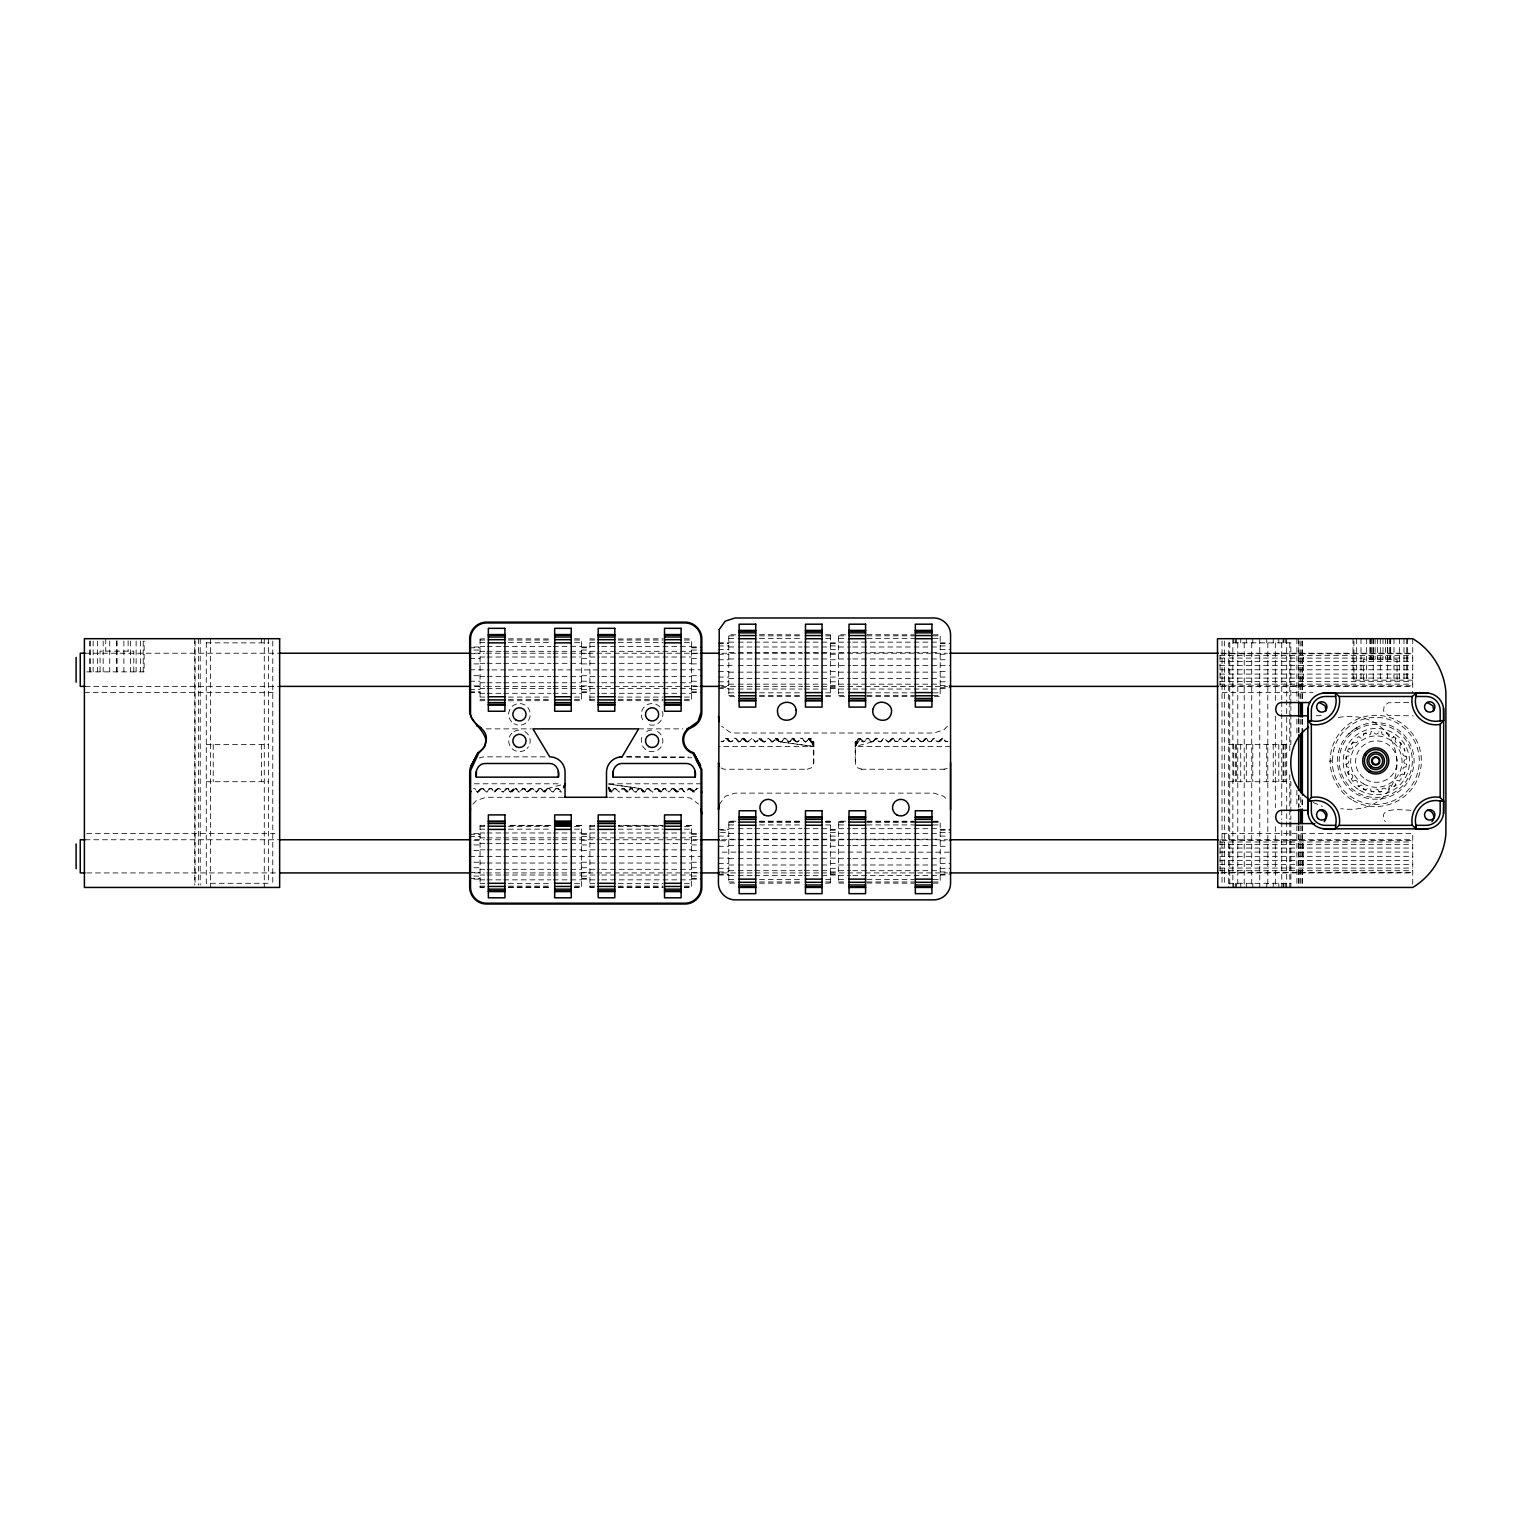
<?xml version="1.0" encoding="UTF-8"?>
<svg xmlns="http://www.w3.org/2000/svg" width="1522" height="1522" viewBox="0 0 1522 1522"><rect width="100%" height="100%" fill="white"/><g stroke="black" fill="none" stroke-linecap="round" stroke-linejoin="round"><path stroke-width="0.75" stroke-dasharray="5 3.75" d="M807.136 769.295L811.169 767.925L813.718 763.53L813.775 741.937L810.807 738.531L808.734 738.322L807.079 741.271L805.062 741.899L802.284 738.379L800.477 738.322L797.167 741.937L791.859 738.531L790.489 741.271L788.491 741.899L784.363 738.208L782.042 741.423C776.601 742.26 776.601 737.048 771.901 741.899L768.553 738.208L764.444 741.899L758.698 738.531L757.328 741.271L755.331 741.899L751.982 738.208L747.854 741.899L742.108 738.531L740.757 741.271L738.741 741.899L735.392 738.208L732.291 741.423C726.85 742.26 726.869 737.048 722.151 741.899L721.124 741.423L724.681 740.491M1393.752 786.608L1393.943 786.665A30.611 30.611 0 0 0 1395.997 785.067L1393.6 786.513A4.147 4.147 0 0 0 1392.535 785.504A2.302 2.302 0 0 0 1388.958 787.578A4.147 4.147 0 0 0 1389.263 788.872L1386.504 790.013A4.147 4.147 0 0 0 1385.8 788.891A2.302 2.302 0 0 0 1381.805 789.956A4.147 4.147 0 0 0 1381.729 790.945L1378.799 791.668A4.147 4.147 0 0 0 1378.418 790.394A2.302 2.302 0 0 0 1374.29 790.394A4.147 4.147 0 0 0 1373.89 791.668L1370.942 791.288A4.147 4.147 0 0 0 1370.884 789.956A2.302 2.302 0 0 0 1366.889 788.891A4.147 4.147 0 0 0 1366.337 789.709L1363.427 788.872A4.147 4.147 0 0 0 1363.731 787.578A2.302 2.302 0 0 0 1360.154 785.504A4.147 4.147 0 0 0 1359.184 786.417L1356.806 784.629A4.147 4.147 0 0 0 1357.453 783.43A2.302 2.302 0 0 0 1354.523 780.501A4.147 4.147 0 0 0 1353.629 780.938L1351.422 778.845A4.147 4.147 0 0 0 1352.449 777.799A2.302 2.302 0 0 0 1350.375 774.203A4.147 4.147 0 0 0 1349.082 774.508L1349.082 774.508M1395.997 738.113L1393.581 736.705A4.147 4.147 0 0 1 1392.535 737.694A2.302 2.302 0 0 1 1388.958 735.621A4.147 4.147 0 0 1 1389.263 734.327L1386.675 732.938L1388.521 733.509M1353.343 742.07L1353.343 742.07A4.147 4.147 0 0 0 1354.523 742.698A2.302 2.302 0 0 0 1357.453 739.768A4.147 4.147 0 0 0 1357.015 738.874L1356.692 738.113A30.611 30.611 0 0 1 1358.766 736.534L1359.089 736.686A4.147 4.147 0 0 0 1360.154 737.694A2.302 2.302 0 0 0 1363.731 735.621A4.147 4.147 0 0 0 1363.427 734.327L1366.128 733.071A4.147 4.147 0 0 0 1366.889 734.308A2.302 2.302 0 0 0 1370.884 733.243A4.147 4.147 0 0 0 1370.961 732.253L1371.094 731.435A30.611 30.611 0 0 1 1373.643 731.093L1373.871 731.416A4.147 4.147 0 0 0 1374.29 732.805A2.302 2.302 0 0 0 1378.418 732.805A4.147 4.147 0 0 0 1378.799 731.53L1381.767 731.892A4.147 4.147 0 0 0 1381.805 733.243A2.302 2.302 0 0 0 1385.8 734.308A4.147 4.147 0 0 0 1386.371 733.49L1387.664 733.147M1346.609 763.987L1346.133 764.082A4.147 4.147 0 0 0 1347.541 763.663A2.302 2.302 0 0 0 1347.541 759.535A4.147 4.147 0 0 0 1346.266 759.155L1346.628 756.187A4.147 4.147 0 0 0 1347.997 756.149A2.302 2.302 0 0 0 1349.063 752.153A4.147 4.147 0 0 0 1348.245 751.583L1347.845 751.392M1365.843 790.356L1365.843 790.356A30.611 30.611 0 0 1 1363.446 789.366L1363.427 788.872M813.718 763.53L813.775 741.937L812.158 741.271L813.775 746.503L718.422 746.503M1370.961 790.945L1371.931 791.897M1346.609 759.212L1345.943 758.032M1332.207 760.639L1333.71 749.642A43.529 43.529 0 0 1 1403.741 727.573A43.529 43.529 0 0 1 1394.152 800.363A43.529 43.529 0 0 1 1332.226 760.905L1328.078 761.19M1405.11 772.111L1405.11 772.111A30.611 30.611 0 0 1 1404.121 774.508L1404.464 771.616A4.147 4.147 0 0 1 1403.626 771.045A2.302 2.302 0 0 1 1404.711 767.05A4.147 4.147 0 0 1 1406.043 767.012L1406.518 764.063A4.147 4.147 0 0 1 1405.148 763.663A2.302 2.302 0 0 1 1405.148 759.535A4.147 4.147 0 0 1 1406.423 759.155L1405.7 756.206A4.147 4.147 0 0 1 1404.711 756.149A2.302 2.302 0 0 1 1403.626 752.153A4.147 4.147 0 0 1 1404.768 751.449L1404.121 748.691A30.611 30.611 0 0 1 1405.11 751.088L1404.464 751.583M1373.947 791.345L1373.719 792.03M1381.767 791.383L1380.777 791.897L1381.729 791.592A30.611 30.611 0 0 1 1379.046 792.106L1378.742 791.345M950.565 746.503L855.212 746.503C855.745 738.189 859.968 736.42 863.925 741.899C866.703 736.838 868.872 738.208 871.821 741.937L876.843 738.322L878.498 741.271L880.496 741.899L883.863 738.208L888.41 741.937L893.433 738.322L895.069 741.271L897.086 741.899L900.434 738.208L904.981 741.937L910.004 738.322L911.659 741.271L913.657 741.899L917.024 738.208L921.571 741.937L926.575 738.322L928.23 741.271L930.246 741.899L934.375 738.208L938.142 741.937C943.26 735.564 943.088 741.214 947.673 741.556L944.82 741.271L946.399 741.937M873.095 741.537L870.356 741.423L872.506 741.823L877.129 738.531L875.53 738.208L872.506 741.823L855.212 746.503L857.343 740.491L855.212 741.937L855.44 764.367L857.818 767.925L861.852 769.295M695.573 789.804L696.391 788.757C698.902 788.225 691.996 793.628 688.99 788.396C686.745 790.774 684.577 794.922 682.56 788.872L679.82 788.757L678.146 791.744L672.42 788.396L669.052 792.087L664.943 788.396L662.926 789.024L661.556 791.744L655.83 788.396L652.481 792.087L648.353 788.396L646.355 789.024L644.986 791.744L639.259 788.396L635.892 792.087L631.763 788.396L629.766 789.024L628.396 791.744L623.088 788.358L619.302 792.087L615.192 788.396L611.045 792.087L608.61 789.804M858.37 738.379L855.212 746.503L860.539 738.531L855.212 746.503L858.484 738.322M560.724 784.952L547.768 788.472L544.724 792.087L540.177 788.358L536.41 792.087L532.281 788.396L530.284 789.024L528.61 791.973L526.84 791.973L523.606 788.358L519.059 792.087L515.692 788.396C512.039 791.345 510.308 793.856 507.016 788.358C503.744 792.505 501.88 792.886 498.702 788.358L493.68 791.973L492.025 789.024L490.008 788.396L486.66 792.087L482.113 788.358L477.09 791.973L473.856 788.358M1378.875 731.321L1379.046 731.093M1373.833 791.878L1373.7 792.049M1403.626 774.508L1403.626 774.508A4.147 4.147 0 0 0 1402.333 774.203A2.302 2.302 0 0 0 1400.259 777.799A4.147 4.147 0 0 0 1401.172 778.769L1399.365 781.147A4.147 4.147 0 0 0 1398.185 780.501A2.302 2.302 0 0 0 1395.255 783.43A4.147 4.147 0 0 0 1395.693 784.325L1395.332 785.618L1395.997 784.876M561.314 792.087C555.815 782.137 553.685 797.851 549.899 788.872L547.159 788.757L545.314 791.916L546.341 789.804L543.126 791.744L548.871 788.396L547.159 788.757M1349.386 774.394L1347.807 771.825A4.147 4.147 0 0 0 1349.063 771.045A2.302 2.302 0 0 0 1347.997 767.05A4.147 4.147 0 0 0 1346.989 766.993L1345.886 764.272A30.611 30.611 0 0 0 1346.19 766.879L1346.551 767.012M1401.401 779.093L1400.906 778.541M719.24 804.586L725.252 796.291L735.012 793.133L933.975 793.133L943.735 796.291L947.407 799.963M494.155 792.087L498.017 788.472L500.148 788.872L497.409 788.757L494.973 792.087L493.394 791.744L497.104 789.024L494.155 792.087L493.185 791.421M512.039 791.973L515.692 788.396L513.998 788.757M876.368 738.208L873.4 741.271L876.368 738.208L877.319 738.855M926.099 738.208L922.237 741.823L920.106 741.423L922.846 741.537L925.281 738.208L926.879 738.531L923.15 741.271L926.099 738.208L927.069 738.855M942.689 738.208L938.827 741.823L936.696 741.423L939.416 741.537L941.852 738.208L943.45 738.531L939.74 741.271L942.689 738.208L943.659 738.855M1399.631 741.937L1399.764 741.937A30.611 30.611 0 0 1 1401.42 744.011L1399.079 742.26A4.147 4.147 0 0 1 1398.185 742.698A2.302 2.302 0 0 1 1395.255 739.768A4.147 4.147 0 0 1 1395.883 738.589L1395.693 738.874M855.212 746.503L859.778 738.208L860.748 738.855M1348.226 773.709L1348.587 774.508A30.611 30.611 0 0 1 1347.598 772.111L1348.245 771.616M1349.082 748.691L1349.082 748.691A4.147 4.147 0 0 0 1350.375 748.995A2.302 2.302 0 0 0 1352.449 745.4A4.147 4.147 0 0 0 1351.536 744.429L1353.629 742.26M1353.134 741.956L1353.02 741.937A30.611 30.611 0 0 0 1351.289 744.011L1351.783 744.658M808.734 738.322L813.775 746.503L779.911 741.823L813.775 746.503L811.645 740.491L812.482 741.537M611.521 791.973L608.515 787.064M623.088 788.358C631.896 793.038 626.512 793.076 623.088 788.358L620.976 789.766M672.838 788.358C681.647 793.038 676.263 793.076 672.838 788.358L670.707 789.766M689.428 788.358C698.237 793.038 692.852 793.076 689.428 788.358L687.297 789.766M747.416 741.937C738.608 737.257 743.992 737.219 747.416 741.937L749.547 740.529M764.006 741.937C755.197 737.257 760.581 737.219 764.006 741.937L766.118 740.529M629.252 789.804L631.763 788.396L630.07 788.757M645.823 789.804L648.353 788.396L646.66 788.757M662.412 789.804L664.943 788.396L663.231 788.757M757.024 741.537L755.331 741.899L757.861 740.491M773.614 741.537L771.901 741.899L774.432 740.491M790.184 741.537L788.491 741.899L791.021 740.491M480.838 788.757L478.403 792.087L476.805 791.744L482.531 788.396L481.428 788.472M530.588 788.757L532.281 788.396L528.61 791.973L529.751 789.804L526.555 791.744L531.178 788.472M612.662 789.804L615.192 788.396L613.499 788.757M678.983 789.804L681.514 788.396L679.82 788.757M740.434 741.537L738.741 741.899L741.271 740.491M806.774 741.537L805.062 741.899L807.592 740.491M889.685 741.537L892.12 738.208L893.699 738.531L887.973 741.899L889.076 741.823M906.256 741.537L908.691 738.208L910.289 738.531L905.666 741.823L903.516 741.423L905.666 741.823M653.052 791.916L652.481 792.087M734.156 738.322L734.612 738.208M800.477 738.322L800.952 738.208M487.135 791.973L489.152 788.738L492.025 789.024L490.445 788.358M503.82 791.916L503.23 792.087M553.551 791.916L552.981 792.087M866.703 738.379L867.274 738.208M916.548 738.322L917.024 738.208M933.138 738.322L931.103 741.556L928.23 741.271L929.828 741.937M504.904 789.766L507.016 788.358L508.595 789.024L507.016 788.358M524.272 788.472L522.331 788.738L519.82 792.087M554.636 789.766L556.767 788.358L558.346 789.024L556.767 788.358M637.547 789.766L640.362 788.472L608.743 784.096L639.259 788.396M654.137 789.766L656.248 788.358L661.556 791.744M730.16 741.823L732.957 740.529M781.014 741.899L782.708 740.529M799.297 740.529L797.167 741.937L791.859 738.531M865.618 740.529L863.488 741.937L861.909 741.271L863.488 741.937M914.513 741.556L911.659 741.271L913.657 741.899L915.369 740.529M636.462 791.916L635.892 792.087M783.906 738.322L784.363 738.208M883.388 738.322L881.352 741.556L878.498 741.271L880.077 741.937M1393.296 737.029L1393.848 736.553M1359.393 786.17L1358.062 786.151M1406.1 759.212L1406.842 758.888A30.611 30.611 0 0 0 1406.518 756.32L1406.252 756.187M477.566 792.087L480.533 789.024L478.878 791.973L480.001 789.804L477.566 792.087L476.614 791.421M509.775 791.421L510.726 792.087L514.588 788.472M527.316 792.087L530.284 789.024L526.346 791.421M543.906 792.087L546.855 789.024L542.935 791.421M892.938 738.208L889.99 741.271L891.645 738.322L890.503 740.491L892.938 738.208L893.909 738.855M909.528 738.208L906.56 741.271L908.215 738.322L907.093 740.491L909.528 738.208L910.479 738.855M1299.16 686.384L1303.289 682.198L1303.289 657.39L1299.16 653.223M1299.16 872.924L1303.289 868.739L1303.289 843.949L1299.16 839.764M472.866 804.111L476.519 800.439L486.279 797.281L565.043 797.281M947.407 726.184L943.735 729.856L933.975 733.014L735.012 733.014L729.875 732.196L721.58 726.184M510.726 792.087L513.161 789.804L512.134 791.916M1351.783 778.541L1351.346 778.998A30.611 30.611 0 0 0 1352.868 781.262L1353.077 781.262M1400.906 744.658L1401.248 744.372A4.147 4.147 0 0 0 1400.259 745.4A2.302 2.302 0 0 0 1402.333 748.995A4.147 4.147 0 0 0 1403.626 748.691L1404.121 748.691M644.986 791.744L642.912 791.973L640.933 788.757L638.403 788.738M725.537 738.531L727.706 738.379L729.571 741.537L732.291 741.423M775.288 738.531L777.457 738.379L779.321 741.537L782.042 741.423M1348.682 733.832L1356.616 727.744A38.297 38.297 0 0 1 1414.071 760.905A38.297 38.297 0 0 1 1356.616 794.084A38.297 38.297 0 0 1 1356.616 727.744M1388.464 789.709L1389.148 788.567M855.916 741.823L856.829 741.271L855.212 741.937L855.269 763.53M947.255 768.401L943.925 769.295M1346.666 756.187L1346.19 756.32A30.611 30.611 0 0 0 1345.848 758.888L1345.924 758.964M488.981 788.872L491.111 788.472M555.302 788.872L557.452 788.472M621.642 788.872L623.773 788.472M654.802 788.872L656.933 788.472M765.471 741.423L763.321 741.823M687.963 788.872L690.094 788.472M798.631 741.423L796.482 741.823M864.953 741.423L862.822 741.823M898.113 741.423L895.069 741.271L897.942 741.556L900.434 738.208M931.274 741.423L929.143 741.823M505.551 788.872L507.701 788.472M538.731 788.872L540.862 788.472M748.881 741.423L746.75 741.823M671.373 788.872L673.523 788.472M881.542 741.423L879.393 741.823M947.864 741.423L945.733 741.823M1347.674 751.259L1347.598 751.088A30.611 30.611 0 0 1 1348.587 748.691L1349.386 748.805M729.571 741.537C724.13 735.887 725.024 739.483 730.845 741.937M742.298 738.379L746.16 741.537M758.888 738.379L762.731 741.537M779.321 741.537C773.88 735.868 774.774 739.502 780.577 741.937M611.635 791.916L608.781 787.939M795.892 741.537C789.233 738.379 793.666 736.096 795.587 741.271L797.167 741.937M624.362 788.757L628.225 791.916M808.62 738.379L813.775 746.503L810.807 738.531M657.523 788.757C664.049 791.992 659.958 794.103 657.846 789.024L656.248 788.358M674.113 788.757L677.956 791.916M690.684 788.757L694.546 791.916M536.41 792.087L538.902 788.738L541.775 789.024L540.177 788.358M522.331 788.738L525.185 789.024L523.606 788.358M640.933 788.757C646.47 794.541 645.48 790.774 639.678 788.358M723.863 741.537L721.124 741.423M696.391 788.757L698.103 788.396M1321.172 715.587L1314.799 715.816M735.868 634.845L728.791 634.655L728.791 696.657L735.868 696.657M759.497 634.655L801.999 634.845M825.628 634.655L830.346 634.845M845.718 634.845L838.641 634.655L838.641 696.657L845.718 696.657M866.988 634.655L914.227 634.845M933.119 634.845L940.196 634.655L940.196 696.657L933.119 696.657M728.791 635.854L735.868 635.854M759.497 635.854L801.999 635.854M825.628 635.854L830.346 635.854M838.641 635.854L845.718 635.854M866.988 635.854L914.227 635.854M933.119 635.854L940.196 635.854M728.791 638.365L735.868 638.365M759.497 638.365L801.999 638.365M825.628 638.365L830.346 638.365M838.641 638.365L845.718 638.365M866.988 638.365L914.227 638.365M933.119 638.365L940.196 638.365M480.058 638.974L484.776 638.802M508.405 638.802L550.907 638.974M574.536 638.802L581.613 638.974M594.626 638.974L589.908 638.802L589.908 700.805M618.255 638.974L663.135 638.802M684.386 638.802L691.483 638.974M480.058 640.039L484.776 640.039M508.405 640.039L550.907 640.039M574.536 640.039L581.613 640.039M589.908 640.039L594.626 640.039M618.255 640.039L663.135 640.039M684.386 640.039L691.483 640.039M728.791 642.151L735.868 642.151M738.227 642.151L752.401 642.151M754.76 642.151L801.999 642.151M804.358 642.151L830.346 642.151M838.641 642.151L850.456 642.151M852.815 642.151L940.196 642.151M480.058 642.607L484.776 642.607M508.405 642.607L550.907 642.607M574.536 642.607L581.613 642.607M589.908 642.607L594.626 642.607M618.255 642.607L663.135 642.607M684.386 642.607L691.483 642.607M206.269 642.855L268.443 642.855M718.422 642.855L728.791 642.855M830.346 642.855L838.641 642.855M940.196 642.855L946.418 642.855M718.422 643.635L728.791 643.635M830.346 643.635L838.641 643.635M940.196 643.635L950.565 643.635M718.422 645.918L728.791 645.918M830.346 645.918L838.641 645.918M940.196 645.918L946.418 645.918M480.058 646.431L484.776 646.431M487.135 646.431L501.309 646.431M503.668 646.431L550.907 646.431M553.285 646.431L581.613 646.431M589.908 646.431L599.364 646.431M601.723 646.431L691.483 646.431M473.837 646.983L480.058 646.983M581.613 646.983L589.908 646.983M691.483 646.983L701.832 646.983M728.791 646.983L735.868 646.983M738.227 646.983L752.401 646.983M754.76 646.983L801.999 646.983M804.358 646.983L830.346 646.983M838.641 646.983L850.456 646.983M852.815 646.983L940.196 646.983M469.689 647.782L480.058 647.782M581.613 647.782L589.908 647.782M691.483 647.782L701.832 647.782M718.422 649.533L728.791 649.533M830.346 649.533L838.641 649.533M940.196 649.533L950.565 649.533M473.837 650.046L480.058 650.046M581.613 650.046L589.908 650.046M691.483 650.046L701.832 650.046M480.058 651.302L484.776 651.302M487.135 651.302L501.309 651.302M503.668 651.302L550.907 651.302M553.285 651.302L581.613 651.302M589.908 651.302L599.364 651.302M601.723 651.302L691.483 651.302M728.791 652.691L735.868 652.691M738.227 652.691L752.401 652.691M754.76 652.691L801.999 652.691M804.358 652.691L830.346 652.691M838.641 652.691L850.456 652.691M852.815 652.691L940.196 652.691M85.004 653.223L279.648 653.223M474.674 653.223L484.167 653.223M486.545 653.223L550.698 653.223M553.076 653.223L698.008 653.223M721.77 653.223L736.039 653.223M738.398 653.223L752.667 653.223M755.045 653.223L802.551 653.223M804.929 653.223L819.197 653.223M821.576 653.223L947.502 653.223M1220.739 653.223L1412.739 653.223M469.689 653.68L480.058 653.68M581.613 653.68L589.908 653.68M691.483 653.68L701.832 653.68M1222.185 653.775L1412.739 653.775M718.422 654.251L728.791 654.251M830.346 654.251L838.641 654.251M940.196 654.251L946.418 654.251M1219.845 655.43L1412.739 655.43M480.058 657.009L484.776 657.009M487.135 657.009L501.309 657.009M503.668 657.009L550.907 657.009M553.285 657.009L581.613 657.009M589.908 657.009L599.364 657.009M601.723 657.009L691.483 657.009M1219.845 658.075L1412.739 658.075M469.689 658.398L480.058 658.398M581.613 658.398L589.908 658.398M691.483 658.398L701.832 658.398M728.791 658.969L735.868 658.969M738.227 658.969L752.401 658.969M754.76 658.969L801.999 658.969M804.358 658.969L830.346 658.969M838.641 658.969L850.456 658.969M852.815 658.969L940.196 658.969M718.422 659.768L728.791 659.768M830.346 659.768L838.641 659.768M940.196 659.768L946.418 659.768M1219.845 661.499L1412.739 661.499M480.058 663.326L484.776 663.326M487.135 663.326L501.309 663.326M503.668 663.326L550.907 663.326M553.285 663.326L581.613 663.326M589.908 663.326L599.364 663.326M601.723 663.326L691.483 663.326M473.837 663.896L480.058 663.896M581.613 663.896L589.908 663.896M691.483 663.896L701.832 663.896M718.422 665.647L735.868 665.552M738.227 665.552L752.401 665.552M754.76 665.552L801.999 665.552M804.358 665.552L850.456 665.552M852.815 665.552L950.565 665.647M1219.845 665.514L1412.739 665.514M469.689 669.794L489.513 669.908M491.872 669.908L506.046 669.908M508.405 669.908L555.644 669.908M558.003 669.908L599.364 669.908M601.723 669.908L701.832 669.794M1219.845 669.794L1412.739 669.794M718.422 671.563L728.791 671.563M830.346 671.563L838.641 671.563M940.196 671.563L946.418 671.563M86.697 671.868L144.133 671.868L144.133 641.066M728.791 672.153L735.868 672.153M738.227 672.153L752.401 672.153M754.76 672.153L801.999 672.153M804.358 672.153L830.346 672.153M838.641 672.153L850.456 672.153M852.815 672.153L940.196 672.153M1219.845 674.094L1412.739 674.094M473.837 675.711L480.058 675.711M581.613 675.711L589.908 675.711M691.483 675.711L701.832 675.711M480.058 676.491L484.776 676.491M487.135 676.491L501.309 676.491M503.668 676.491L550.907 676.491M553.285 676.491L581.613 676.491M589.908 676.491L599.364 676.491M601.723 676.491L691.483 676.491M718.422 677.062L728.791 677.062M830.346 677.062L838.641 677.062M940.196 677.062L946.418 677.062M1219.845 678.089L1412.739 678.089M728.791 678.432L735.868 678.432M738.227 678.432L752.401 678.432M754.76 678.432L801.999 678.432M804.358 678.432L830.346 678.432M838.641 678.432L850.456 678.432M852.815 678.432L940.196 678.432M1412.739 680.163L1353.001 680.163L1353.001 638.707M469.689 681.209L480.058 681.209M581.613 681.209L589.908 681.209M691.483 681.209L697.685 681.209M1219.845 681.514L1412.739 681.514M718.422 681.78L728.791 681.78M830.346 681.78L838.641 681.78M940.196 681.78L946.418 681.78M480.058 682.769L484.776 682.769M487.135 682.769L501.309 682.769M503.668 682.769L550.907 682.769M553.285 682.769L581.613 682.769M589.908 682.769L599.364 682.769M601.723 682.769L691.483 682.769M728.791 684.158L735.868 684.158M738.227 684.158L752.401 684.158M754.76 684.158L801.999 684.158M804.358 684.158L830.346 684.158M838.641 684.158L850.456 684.158M852.815 684.158L940.196 684.158M1219.845 684.158L1412.739 684.158M718.422 685.395L728.791 685.395M830.346 685.395L838.641 685.395M940.196 685.395L950.565 685.395M473.837 685.908L480.058 685.908M581.613 685.908L589.908 685.908M691.483 685.908L701.832 685.908M1222.185 685.813L1412.739 685.813M85.004 686.384L279.648 686.384M474.674 686.384L484.167 686.384M486.545 686.384L550.698 686.384M553.076 686.384L698.008 686.384M721.77 686.384L736.039 686.384M738.398 686.384L752.667 686.384M755.045 686.384L802.551 686.384M804.929 686.384L819.197 686.384M821.576 686.384L947.502 686.384M1220.739 686.384L1412.739 686.384M720.496 687.678L728.791 687.678M830.346 687.678L838.641 687.678M940.196 687.678L950.565 687.678M480.058 688.458L484.776 688.458M487.135 688.458L501.309 688.458M503.668 688.458L550.907 688.458M553.285 688.458L581.613 688.458M589.908 688.458L599.364 688.458M601.723 688.458L691.483 688.458M718.422 688.458L728.791 688.458M830.346 688.458L838.641 688.458M940.196 688.458L946.418 688.458M728.791 689.028L735.868 689.028M738.227 689.028L752.401 689.028M754.76 689.028L801.999 689.028M804.358 689.028L830.346 689.028M838.641 689.028L850.456 689.028M852.815 689.028L940.196 689.028M469.689 689.542L480.058 689.542M581.613 689.542L589.908 689.542M691.483 689.542L697.685 689.542M469.689 691.825L480.058 691.825M581.613 691.825L589.908 691.825M691.483 691.825L697.685 691.825M84.395 692.605L275.006 692.605M469.689 692.605L480.058 692.605M581.613 692.605L589.908 692.605M691.483 692.605L701.832 692.605M1222.128 692.605L1312.953 692.605M728.791 692.833L735.868 692.833M759.497 692.833L801.999 692.833M825.628 692.833L830.346 692.833M838.641 692.833L845.718 692.833M866.988 692.833L914.227 692.833M933.119 692.833L940.196 692.833M480.058 693.309L484.776 693.309M487.135 693.309L501.309 693.309M503.668 693.309L550.907 693.309M553.285 693.309L581.613 693.309M589.908 693.309L599.364 693.309M601.723 693.309L691.483 693.309M728.791 695.421L735.868 695.421M759.497 695.421L801.999 695.421M825.628 695.421L830.346 695.421M838.641 695.421L845.718 695.421M866.988 695.421L914.227 695.421M933.119 695.421L940.196 695.421M759.497 696.657L801.999 696.467M825.628 696.657L830.346 696.467L830.346 634.655M866.988 696.467L914.227 696.657M480.058 697.076L484.776 697.076M508.405 697.076L550.907 697.076M574.536 697.076L581.613 697.076M589.908 697.076L594.626 697.076M618.255 697.076L663.135 697.076M684.386 697.076L691.483 697.076M480.058 699.606L484.776 699.606M508.405 699.606L550.907 699.606M574.536 699.606L581.613 699.606M589.908 699.606L594.626 699.606M618.255 699.606L663.135 699.606M684.386 699.606L691.483 699.606M484.776 700.615L480.058 700.805L480.058 638.802M508.405 700.805L550.907 700.615M574.536 700.615L581.613 700.805L581.613 638.802M589.908 700.615L594.626 700.805M618.255 700.615L663.135 700.805M684.386 700.615L691.483 700.805L691.483 638.802M1408.592 702.536L1388.216 702.764L1384.183 705.866L1383.536 710.888L1388.216 715.587L1413.253 715.816M1338.409 717.471C1414.509 704.8 1417.61 818.608 1340.787 808.677M486.279 728.867L531.292 728.867M638.612 728.867L682.921 728.867M206.269 744.41L268.443 744.41M1228.673 744.41L1290.865 744.41L1290.865 706.627M545.085 756.853L485.023 756.853A15.334 15.334 0 0 0 479.107 758.032M626.645 756.853L691.749 757.766M721.009 767.925L724.187 769.238L807.992 769.238M860.995 769.238L944.801 769.238M206.269 781.718L268.443 781.718M1228.673 781.718L1290.865 781.718L1290.865 819.521M474.35 783.792L560.381 783.792M608.819 783.792L701.832 783.792M608.819 797.281L685.261 797.281L690.379 798.08L698.674 804.111M1410.932 810.332C1404.635 810.161 1375.831 805.88 1385.248 821.652M735.868 821.195L728.791 821.195L728.791 883.198L735.868 883.026M759.497 821.195L801.999 821.195M825.628 821.195L830.346 821.195L830.346 883.198M845.718 821.195L838.641 821.195L838.641 883.198M866.988 821.195L914.227 821.195M933.119 821.195L940.196 821.195L940.196 883.198M728.791 821.385L735.868 821.385M759.497 821.385L801.999 821.385M825.628 821.385L830.346 821.385M838.641 821.385L845.718 821.385M866.988 821.385L914.227 821.385M933.119 821.385L940.196 821.385M728.791 822.394L735.868 822.394M759.497 822.394L801.999 822.394M825.628 822.394L830.346 822.394M838.641 822.394L845.718 822.394M866.988 822.394L914.227 822.394M933.119 822.394L940.196 822.394M728.791 824.924L735.868 824.924M759.497 824.924L801.999 824.924M825.628 824.924L830.346 824.924M838.641 824.924L845.718 824.924M866.988 824.924L914.227 824.924M933.119 824.924L940.196 824.924M480.058 825.343L484.776 825.343L480.058 825.533L480.058 887.345L484.776 887.345M581.613 825.343L574.536 825.343L581.613 825.533L581.613 887.345L574.536 887.345M589.908 825.343L594.626 825.343L589.908 825.533L589.908 887.345L594.626 887.345M691.483 825.343L684.386 825.343L691.483 825.533L691.483 887.345L684.386 887.345M480.058 826.579L484.776 826.579M508.405 826.579L550.907 826.579M574.536 826.579L581.613 826.579M589.908 826.579L594.626 826.579M618.255 826.579L663.135 826.579M684.386 826.579L691.483 826.579M728.791 828.691L735.868 828.691M738.227 828.691L752.401 828.691M754.76 828.691L801.999 828.691M804.358 828.691L830.346 828.691M838.641 828.691L850.456 828.691M852.815 828.691L940.196 828.691M480.058 829.167L484.776 829.167M508.405 829.167L550.907 829.167M574.536 829.167L581.613 829.167M589.908 829.167L594.626 829.167M618.255 829.167L663.135 829.167M684.386 829.167L691.483 829.167M718.422 829.395L728.791 829.395M830.346 829.395L838.641 829.395M940.196 829.395L950.565 829.395M720.496 830.175L728.791 830.175M830.346 830.175L838.641 830.175M940.196 830.175L950.565 830.175M720.496 832.458L728.791 832.458M830.346 832.458L838.641 832.458M940.196 832.458L950.565 832.458M480.058 832.972L484.776 832.972M487.135 832.972L501.309 832.972M503.668 832.972L550.907 832.972M553.285 832.972L581.613 832.972M589.908 832.972L599.364 832.972M601.723 832.972L691.483 832.972M86.735 833.542L275.006 833.542M473.837 833.542L480.058 833.542M581.613 833.542L589.908 833.542M691.483 833.542L701.832 833.542M728.791 833.542L735.868 833.542M738.227 833.542L752.401 833.542M754.76 833.542L801.999 833.542M804.358 833.542L830.346 833.542M838.641 833.542L850.456 833.542M852.815 833.542L940.196 833.542M1222.128 833.542L1412.739 833.542L1412.739 887.44M469.689 834.322L480.058 834.322M581.613 834.322L589.908 834.322M691.483 834.322L697.685 834.322M718.422 836.092L728.791 836.092M830.346 836.092L838.641 836.092M940.196 836.092L946.418 836.092M469.689 836.605L480.058 836.605M581.613 836.605L589.908 836.605M691.483 836.605L701.832 836.605M480.058 837.842L484.776 837.842M487.135 837.842L501.309 837.842M503.668 837.842L550.907 837.842M553.285 837.842L581.613 837.842M589.908 837.842L599.364 837.842M601.723 837.842L691.483 837.842M728.791 839.231L735.868 839.231M738.227 839.231L752.401 839.231M754.76 839.231L801.999 839.231M804.358 839.231L830.346 839.231M838.641 839.231L850.456 839.231M852.815 839.231L940.196 839.231M85.004 839.764L279.648 839.764M474.674 839.764L484.167 839.764M486.545 839.764L550.698 839.764M553.076 839.764L698.008 839.764M721.77 839.764L736.039 839.764M738.398 839.764L752.667 839.764M755.045 839.764L802.551 839.764M804.929 839.764L819.197 839.764M821.576 839.764L947.502 839.764M1220.739 839.764L1412.739 839.764M473.837 840.22L480.058 840.22M581.613 840.22L589.908 840.22M691.483 840.22L701.832 840.22M1222.185 840.315L1412.739 840.315M720.496 840.791L728.791 840.791M830.346 840.791L838.641 840.791M940.196 840.791L950.565 840.791M1219.845 841.989L1412.739 841.989M480.058 843.568L484.776 843.568M487.135 843.568L501.309 843.568M503.668 843.568L550.907 843.568M553.285 843.568L581.613 843.568M589.908 843.568L599.211 843.568M601.532 843.568L661.709 843.568M664.011 843.568L691.483 843.568M1219.845 844.615L1412.739 844.615M473.837 844.938L480.058 844.938M581.613 844.938L589.908 844.938M691.483 844.938L701.832 844.938M728.791 845.509L735.868 845.509M738.227 845.509L752.401 845.509M754.76 845.509L801.999 845.509M804.358 845.509L830.346 845.509M838.641 845.509L850.456 845.509M852.815 845.509L940.196 845.509M718.422 846.289L728.791 846.289M830.346 846.289L838.641 846.289M940.196 846.289L946.418 846.289M1219.845 848.058L1412.739 848.058M480.058 849.847L484.776 849.847M487.135 849.847L501.309 849.847M503.668 849.847L550.907 849.847M553.285 849.847L581.613 849.847M589.908 849.847L599.364 849.847M601.723 849.847L691.483 849.847M473.837 850.437L480.058 850.437M581.613 850.437L589.908 850.437M691.483 850.437L701.832 850.437M735.868 852.092L718.422 852.206M738.227 852.092L752.401 852.092M754.76 852.092L801.999 852.092M804.358 852.092L845.718 852.092M848.096 852.092L950.565 852.206M1219.845 852.054L1412.739 852.054M469.689 856.353L484.776 856.448M487.135 856.448L501.309 856.448M503.668 856.448L550.907 856.448M553.285 856.448L599.364 856.448M601.723 856.448L701.832 856.353M1219.845 856.334L1412.739 856.334M718.422 858.104L728.791 858.104M830.346 858.104L838.641 858.104M940.196 858.104L946.418 858.104M728.791 858.674L735.868 858.674M738.227 858.674L752.401 858.674M754.76 858.674L801.999 858.674M804.358 858.674L830.346 858.674M838.641 858.674L850.456 858.674M852.815 858.674L940.196 858.674M1219.845 860.634L1412.739 860.634M473.837 862.232L480.058 862.232M581.613 862.232L589.908 862.232M691.483 862.232L701.832 862.232M480.058 863.031L484.776 863.031M487.135 863.031L501.309 863.031M503.668 863.031L550.907 863.031M553.285 863.031L581.613 863.031M589.908 863.031L599.364 863.031M601.723 863.031L691.483 863.031M718.422 863.602L728.791 863.602M830.346 863.602L838.641 863.602M940.196 863.602L950.565 863.602M1219.845 864.629L1412.739 864.629M728.791 864.991L735.868 864.991M738.227 864.991L752.401 864.991M754.76 864.991L801.999 864.991M804.358 864.991L830.346 864.991M838.641 864.991L850.456 864.991M852.815 864.991L940.196 864.991M473.837 867.749L480.058 867.749M581.613 867.749L589.908 867.749M691.483 867.749L701.832 867.749M1219.845 868.073L1412.739 868.073M718.422 868.32L728.791 868.32M830.346 868.32L838.641 868.32M940.196 868.32L950.565 868.32M480.058 869.309L484.776 869.309M487.135 869.309L501.309 869.309M503.668 869.309L550.907 869.309M553.285 869.309L581.613 869.309M589.908 869.309L599.364 869.309M601.723 869.309L691.483 869.309M728.791 870.698L735.868 870.698M738.227 870.698L752.401 870.698M754.76 870.698L801.999 870.698M804.358 870.698L830.346 870.698M838.641 870.698L850.456 870.698M852.815 870.698L940.196 870.698M1219.845 870.698L1412.739 870.698M718.422 871.954L728.791 871.954M830.346 871.954L838.641 871.954M940.196 871.954L946.418 871.954M1222.185 872.353L1412.739 872.353M469.689 872.467L480.058 872.467M581.613 872.467L589.908 872.467M691.483 872.467L701.832 872.467M86.735 872.924L279.648 872.924M474.674 872.924L484.167 872.924M486.545 872.924L550.698 872.924M553.076 872.924L698.008 872.924M721.77 872.924L736.039 872.924M738.398 872.924L752.667 872.924M755.045 872.924L802.551 872.924M804.929 872.924L819.197 872.924M821.576 872.924L947.502 872.924M1220.739 872.924L1412.739 872.924M718.422 874.218L728.791 874.218M830.346 874.218L838.641 874.218M940.196 874.218L950.565 874.218M480.058 875.017L484.776 875.017M487.135 875.017L501.309 875.017M503.668 875.017L550.907 875.017M553.285 875.017L581.613 875.017M589.908 875.017L599.364 875.017M601.723 875.017L691.483 875.017M718.422 875.017L728.791 875.017M830.346 875.017L838.641 875.017M940.196 875.017L946.418 875.017M728.791 875.569L735.868 875.569M738.227 875.569L752.401 875.569M754.76 875.569L801.999 875.569M804.358 875.569L830.346 875.569M838.641 875.569L850.456 875.569M852.815 875.569L940.196 875.569M473.837 876.082L480.058 876.082M581.613 876.082L589.908 876.082M691.483 876.082L701.832 876.082M469.689 878.365L480.058 878.365M581.613 878.365L589.908 878.365M691.483 878.365L701.832 878.365M473.837 879.145L480.058 879.145M581.613 879.145L589.908 879.145M691.483 879.145L701.832 879.145M728.791 879.393L735.868 879.393M759.497 879.393L801.999 879.393M825.628 879.393L830.346 879.393M838.641 879.393L845.718 879.393M866.988 879.393L914.227 879.393M933.119 879.393L940.196 879.393M480.058 879.849L484.776 879.849M487.135 879.849L501.309 879.849M503.668 879.849L550.907 879.849M553.285 879.849L581.613 879.849M589.908 879.849L599.364 879.849M601.723 879.849L691.483 879.849M728.791 881.961L735.868 881.961M759.497 881.961L801.999 881.961M825.628 881.961L830.346 881.961M838.641 881.961L845.718 881.961M866.988 881.961L914.227 881.961M933.119 881.961L940.196 881.961M759.497 883.198L801.999 883.026M825.628 883.198L830.346 883.026M838.641 883.026L845.718 883.198M866.988 883.026L914.227 883.198M933.119 883.198L940.196 883.026M1228.673 883.293L1290.865 883.293M480.058 883.635L484.776 883.635M508.405 883.635L550.907 883.635M574.536 883.635L581.613 883.635M589.908 883.635L594.626 883.635M618.255 883.635L663.135 883.635M684.386 883.635L691.483 883.635M480.058 886.146L484.776 886.146M508.405 886.146L550.907 886.146M574.536 886.146L581.613 886.146M589.908 886.146L594.626 886.146M618.255 886.146L663.135 886.146M684.386 886.146L691.483 886.146M480.058 887.155L484.776 887.155M508.405 887.155L550.907 887.155M574.536 887.155L581.613 887.155M589.908 887.155L594.626 887.155M618.255 887.155L663.135 887.155M684.386 887.155L691.483 887.155M508.405 887.345L550.907 887.345M618.255 887.345L663.135 887.345M626.76 756.853L688.286 756.948M473.437 788.396L474.541 788.472M813.071 741.823L812.158 741.271M1406.1 763.987L1406.766 765.166L1406.613 764.101M804.206 741.556L805.499 741.937L803.369 740.529M771.045 741.556L772.339 741.937L768.553 738.208M737.885 741.556L739.178 741.937L736.153 738.531M682.37 788.738L681.095 788.358L684.12 791.763M649.209 788.738L647.915 788.358L651.72 792.087M616.049 788.738L614.755 788.358L616.886 789.766M549.899 788.872L548.434 788.358L550.564 789.766M516.548 788.738L515.273 788.358L517.404 789.766M483.558 788.872L482.113 788.358L484.243 789.766M887.136 741.556L888.41 741.937L886.28 740.529M787.635 741.556L788.91 741.937L785.885 738.531M754.474 741.556L755.749 741.937L751.982 738.208M665.97 788.872L664.505 788.358L668.291 792.087M632.619 788.738L631.345 788.358L634.37 791.763M533.119 788.738L531.863 788.358L533.975 789.766M868.035 738.208L869.005 738.836M801.713 738.208L802.665 738.836M735.392 738.208L736.344 738.836M684.881 792.087L683.911 791.459M519.059 792.087L518.089 791.459M917.785 738.208L918.755 738.836M785.143 738.208L786.094 738.836M635.131 792.087L634.16 791.459M502.469 792.087L501.518 791.459M560.477 792.087L559.525 791.421M609.466 791.744L608.362 787.939M1313.239 802.551L1322.409 806.356M1363.541 734.631L1363.408 733.927A30.611 30.611 0 0 1 1365.843 732.843L1366.337 733.49M744.467 738.531L745.323 740.491L743.706 738.208L744.677 738.855M675.787 791.744L674.931 789.804L676.548 792.087L675.597 791.421M794.218 738.531L795.055 740.491L793.457 738.208L794.408 738.855M692.377 791.744L691.521 789.804L693.138 792.087L692.168 791.421M626.037 791.744L625.2 789.804L626.798 792.087L625.846 791.421M777.628 738.531L778.484 740.491L777.837 738.855M761.057 738.531L761.894 740.491L761.247 738.855M727.897 738.531L728.734 740.491L728.087 738.855M659.216 791.744L658.36 789.804L659.007 791.421M642.626 791.744L641.77 789.804L642.417 791.421M792.62 738.208L795.587 741.271M776.049 738.208L778.998 741.271M759.459 738.208L762.427 741.271M742.888 738.208L745.837 741.271M726.298 738.208L729.266 741.271M691.007 789.024L693.956 792.087M674.417 789.024L677.385 792.087M657.846 789.024L660.795 792.087M641.257 789.024L644.225 792.087M624.667 789.024L627.635 792.087M919.44 740.529L920.296 741.556M499.958 788.738L500.814 789.766M936.03 740.529L936.867 741.556M902.869 740.529L903.707 741.556M869.69 740.529L870.546 741.556M944.306 740.491L945.143 741.537M911.126 740.491L911.963 741.537M877.966 740.491L878.803 741.537M541.452 788.757L542.289 789.804M508.291 788.757L509.128 789.804M475.13 788.757L475.967 789.804M927.716 740.491L928.553 741.537M894.556 740.491L895.393 741.537M861.395 740.491L862.232 741.537M558.041 788.757L558.859 789.804M524.862 788.757L525.699 789.804M491.701 788.757L492.538 789.804M810.998 738.855L810.027 738.208L813.775 746.503L808.448 738.531M1356.425 727.858L1357.472 729.247A36.566 36.566 0 0 1 1412.321 760.905A36.566 36.566 0 0 1 1357.472 792.582A36.566 36.566 0 0 1 1357.472 729.247M608.629 786.969L611.825 791.744M1412.739 638.707L1412.739 692.605M1407.641 638.707L1407.641 680.163M1406.708 638.707L1406.708 680.163M1403.988 638.707L1403.988 680.163M1399.631 638.707L1399.631 680.163M1397.063 680.163L1397.063 659.426L1363.332 659.426L1363.332 680.163M1393.981 638.707L1393.981 680.163M1390.689 638.707L1390.689 659.426M1390.328 638.707L1390.328 659.426M1389.301 638.707L1389.301 659.426M1387.645 638.707L1387.645 659.426M1387.398 638.707L1387.398 680.163M1385.496 638.707L1385.496 659.426M1383.003 638.707L1383.003 659.426M1380.321 638.707L1380.321 680.163M1377.638 638.707L1377.638 659.426M1375.127 638.707L1375.127 659.426M1373.244 638.707L1373.244 680.163M1372.996 638.707L1372.996 659.426M1371.341 638.707L1371.341 659.426M1370.314 638.707L1370.314 659.426M1369.952 638.707L1369.952 659.426M1366.661 638.707L1366.661 680.163M1360.991 638.707L1360.991 680.163M1356.654 638.707L1356.654 680.163M1353.933 641.009L1353.933 680.163M1302.356 641.066L1302.356 700.291M1302.356 719.24L1302.356 726.355M1302.356 799.792L1302.356 806.888M1302.356 825.837L1302.356 885.062M1302.052 641.066L1301.938 700.291M1302.052 719.24L1301.938 726.355M1302.052 799.792L1301.938 806.888M1302.052 825.837L1302.052 887.44M1300.815 641.066L1300.606 700.291M1300.815 719.24L1300.606 726.355M1300.815 797.414L1300.606 806.888M1300.815 825.837L1300.606 885.062M1299.008 641.066L1299.008 700.291M1299.008 719.24L1299.008 733.452M1299.008 795.055L1299.008 806.888M1299.008 825.837L1299.008 885.062M1298.685 638.707L1298.685 700.291M1298.685 718.441L1298.685 733.452M1298.685 795.055L1298.685 807.706M1298.685 825.837L1298.685 887.44M1296.896 638.707L1296.896 700.291M1296.896 719.24L1296.896 733.452M1296.896 790.318L1296.896 806.888M1296.896 825.837L1296.896 885.062M1290.865 704.267L1290.865 642.855L1228.673 642.855L1228.673 887.44M1290.865 821.88L1290.865 887.44M1289.8 642.855L1289.8 699.53M1289.8 701.908L1289.8 751.411M1289.8 774.736L1289.8 819.521M1289.8 821.88L1289.8 887.44M1286.699 638.707L1286.699 819.521M1286.699 821.88L1286.699 887.44M1285.767 638.707L1285.767 642.855M1285.767 744.41L1285.767 781.718M1285.767 883.293L1285.767 887.44M1283.921 638.707L1283.921 642.855M1283.921 744.41L1283.921 781.718M1283.921 883.293L1283.921 887.44M1283.065 638.707L1283.065 642.855M1283.065 744.41L1283.065 781.718M1283.065 883.293L1283.065 887.44M1281.752 642.855L1281.752 699.53M1281.752 701.908L1281.752 711.345M1281.752 713.704L1281.752 807.706M1281.752 810.065L1281.752 819.521M1281.752 821.88L1281.752 887.44M1278.803 638.707L1278.803 642.855M1278.803 744.41L1278.803 781.718M1278.803 883.293L1278.803 887.44M1275.322 642.855L1275.322 701.908M1275.322 716.063L1275.322 807.706M1275.322 826.598L1275.322 887.44M1273.229 638.707L1273.229 642.855M1273.229 744.41L1273.229 781.718M1273.229 883.293L1273.229 887.44M1267.807 642.855L1267.807 887.44M1266.742 638.707L1266.742 642.855M1266.742 744.41L1266.742 781.718M1266.742 883.293L1266.742 887.44M1259.759 638.707L1259.759 887.44M1252.796 638.707L1252.796 642.855M1252.796 744.41L1252.796 781.718M1252.796 883.293L1252.796 887.44M1251.731 642.855L1251.731 887.44M1246.309 638.707L1246.309 642.855M1246.309 744.41L1246.309 781.718M1246.309 883.293L1246.309 887.44M1244.216 642.855L1244.216 887.44M1240.734 638.707L1240.734 642.855M1240.734 744.41L1240.734 781.718M1240.734 883.293L1240.734 887.44M1237.786 642.855L1237.786 887.44M1236.473 638.707L1236.473 642.855M1236.473 744.41L1236.473 781.718M1236.473 883.293L1236.473 887.44M1235.617 638.707L1235.617 642.855M1235.617 744.41L1235.617 781.718M1235.617 883.293L1235.617 887.44M1233.771 638.707L1233.771 642.855M1233.771 744.41L1233.771 781.718M1233.771 883.293L1233.771 887.44M1232.839 638.707L1232.858 887.44M1229.738 642.855L1229.738 887.44M1224.335 641.066L1224.335 885.062M1222.033 641.066L1222.033 885.062M1220.073 655.278L1220.073 686.08M1220.073 840.049L1220.073 870.85M272.78 641.066L272.78 885.062M268.443 638.707L268.443 883.293L206.269 883.293L206.269 638.707M264.276 638.707L264.276 887.44M261.518 638.707L261.518 642.855M261.518 744.41L261.518 781.718M213.194 744.41L213.194 781.718M210.455 638.707L210.436 887.44M200.219 638.707L200.219 885.062M198.431 638.707L198.431 885.081M195.082 641.066L195.082 885.062M194.778 638.707L194.778 885.062M143.201 641.066L143.201 671.868M140.481 641.066L140.481 671.868M136.124 641.066L136.124 671.868M133.803 671.868L133.803 651.15L100.052 651.15L100.052 671.868M130.473 641.066L130.473 671.868M128.114 640.781L128.114 651.15M123.891 641.066L123.891 671.868M116.928 640.781L116.928 671.868M116.814 641.066L116.814 671.868M109.736 641.066L109.736 671.868M105.741 638.707L105.741 651.15M103.154 641.066L103.154 671.868M97.484 641.066L97.484 671.868M93.146 641.066L93.146 671.868M90.426 641.066L90.426 671.868M89.494 641.066L89.494 671.868M511.792 722.018A10.806 10.806 0 0 1 515.749 704.21A10.806 10.806 0 0 1 530.208 715.302A10.806 10.806 0 0 1 514.036 723.73M662.546 711.573A10.806 10.806 0 0 1 646.679 723.73M642.722 719.773A10.806 10.806 0 0 1 646.679 704.99A10.806 10.806 0 0 1 661.461 708.948M524.824 731.568A10.787 10.787 0 0 1 527.069 748.52M524.824 750.232A10.787 10.787 0 0 1 511.811 733.281M514.056 731.568A10.787 10.787 0 0 1 522.236 730.484M657.504 731.53A10.806 10.806 0 0 1 661.461 746.294A10.806 10.806 0 0 1 646.679 750.251A10.806 10.806 0 0 1 642.722 735.487M646.679 731.53A10.806 10.806 0 0 1 654.898 730.446M513.694 789.024L509.965 791.744L513.694 789.024M550.907 825.343L508.405 825.343L550.907 825.533M663.135 825.343L618.255 825.343L663.135 825.533M1346.361 766.974L1346.19 766.879M1352.944 800.42A45.622 45.622 0 0 0 1421.377 760.905A45.622 45.622 0 0 0 1352.944 721.409A45.622 45.622 0 0 0 1352.944 800.42M1363.503 783.849A25.703 25.703 0 0 0 1402.047 761.59A25.703 25.703 0 0 0 1363.503 739.35A25.703 25.703 0 0 0 1363.503 783.849M1359.774 790.318A33.161 33.161 0 0 0 1409.505 761.59A33.161 33.161 0 0 0 1359.774 732.881A33.161 33.161 0 0 0 1359.774 790.318M1365.995 779.549A20.718 20.718 0 0 0 1397.082 761.59A20.718 20.718 0 0 0 1365.995 743.649A20.718 20.718 0 0 0 1365.995 779.549"/><path stroke-width="1.5" d="M718.422 762.655L718.422 809.704L719.24 804.586M1308.007 708.149L1307.874 720.496L1311.336 724.358L1311.336 797.471L1307.874 801.333L1308.007 813.68M1443.522 813.68L1443.636 801.333L1440.173 797.471L1440.173 724.358L1443.636 720.496L1443.522 708.149M476.329 777.152C474.845 771.254 478.193 763.683 484.871 763.492L549.861 763.492C556.614 763.683 559.773 771.274 558.403 777.152L476.329 777.152L476.405 771.388M613.119 777.152C611.654 771.254 614.983 763.683 621.68 763.492L686.65 763.492C693.404 763.683 696.562 771.274 695.212 777.152L613.119 777.152L613.195 771.388M950.565 762.655L950.565 809.704M1322.998 828.672L1335.346 828.786L1336.145 821.404A20.319 20.319 0 0 0 1315.274 800.534L1307.874 801.333M1428.53 693.157L1416.183 693.024L1415.384 700.424A20.319 20.319 0 0 0 1436.235 721.295L1443.636 720.496M1325.871 710.888L1325.205 705.866L1319.46 702.536M1433.648 710.888L1432.982 705.866L1427.236 702.536M469.689 813.851L470.507 808.734M563.977 787.274L565.043 783.792L563.616 787.787M477.984 752.705L470.812 766.46L477.984 752.705C498.969 738.474 471.877 726.051 469.689 712.296L469.689 638.707C469.708 629.823 477.394 622.156 486.279 622.137L685.261 622.137C694.146 622.156 701.813 629.823 701.832 638.707L701.832 712.296C701.756 720.42 695.231 728.106 686.974 728.6M606.498 797.281L606.498 772.396A15.543 15.543 0 0 1 622.041 756.853L638.612 728.867L532.909 728.867L549.708 756.853A15.334 15.334 0 0 1 565.043 772.396L565.043 797.281M470.07 792.087L471.04 791.459L469.689 792.087M1324.159 821.652C1328.326 817.809 1325.129 810.104 1319.46 810.332M1431.936 821.652C1436.102 817.809 1432.906 810.104 1427.236 810.332M1322.998 693.157L1335.346 693.024L1339.189 696.486L1412.321 696.486L1416.183 693.024M1335.346 828.786L1339.189 825.343L1412.321 825.343L1416.183 828.786L1428.53 828.672M1308.52 727.193C1284.891 743.402 1284.891 782.746 1308.52 798.936M620.006 756.986L622.041 756.853M739.14 630.412L755.73 630.412M805.48 630.412L822.051 630.412M849.01 630.412L865.58 630.412M915.331 630.412L931.921 630.412M739.14 631.04L755.73 631.04M805.48 631.04L822.051 631.04M849.01 631.04L865.58 631.04M915.331 631.04L931.921 631.04M739.14 632.848L755.73 632.848M805.48 632.848L822.051 632.848M849.01 632.848L865.58 632.848M915.331 632.848L931.921 632.848M488.353 634.56L504.923 634.56M554.674 634.56L571.264 634.56M598.203 634.56L614.793 634.56M664.524 634.56L681.114 634.56M488.353 635.188L504.923 635.188M554.674 635.188L571.264 635.188M598.203 635.188L614.793 635.188M664.524 635.188L681.114 635.188M739.14 635.549L755.73 635.549M805.48 635.549L822.051 635.549M849.01 635.549L865.58 635.549M915.331 635.549L931.921 635.549M488.353 636.995L504.923 636.995M554.674 636.995L571.264 636.995M598.203 636.995L614.793 636.995M664.524 636.995L681.114 636.995M739.14 638.707L755.73 638.707M805.48 638.707L822.051 638.707M849.01 638.707L865.58 638.707M915.331 638.707L931.921 638.707M488.353 639.678L504.923 639.678M554.674 639.678L571.264 639.678M598.203 639.678L614.793 639.678M664.524 639.678L681.114 639.678M488.353 642.855L504.923 642.855M554.674 642.855L571.264 642.855M598.203 642.855L614.793 642.855M664.524 642.855L681.114 642.855M85.004 653.223L80.247 653.223L80.247 686.384L85.004 686.384M279.839 653.223L469.918 653.223M700.386 653.223L719.392 653.223M949.88 653.223L1218.361 653.223M279.839 686.384L469.918 686.384M700.386 686.384L719.392 686.384M949.88 686.384L1218.361 686.384M739.14 692.605L755.73 692.605M805.48 692.605L822.051 692.605M849.01 692.605L865.58 692.605M915.331 692.605L931.921 692.605M1325.148 693.005L1426.361 693.005M739.14 695.782L755.73 695.782M805.48 695.782L822.051 695.782M849.01 695.782L865.58 695.782M915.331 695.782L931.921 695.782M488.353 696.753L504.923 696.753M554.674 696.753L571.264 696.753M598.203 696.753L614.793 696.753M664.524 696.753L681.114 696.753M1335.707 696.486L1325.262 696.486A13.926 13.926 0 0 0 1311.336 710.413L1311.336 720.876L1307.874 720.876M739.14 698.465L755.73 698.465M805.48 698.465L822.051 698.465M849.01 698.465L865.58 698.465M915.331 698.465L931.921 698.465M488.353 699.911L504.923 699.911M554.674 699.911L571.264 699.911M598.203 699.911L614.793 699.911M664.524 699.911L681.114 699.911M739.14 700.253L755.73 700.253M805.48 700.253L822.051 700.253M849.01 700.253L865.58 700.253M915.331 700.253L931.921 700.253M739.14 700.9L755.73 700.9M805.48 700.9L822.051 700.9M849.01 700.9L865.58 700.9M915.331 700.9L931.921 700.9M488.353 702.612L504.923 702.612M554.674 702.612L571.264 702.612M598.203 702.612L614.793 702.612M664.524 702.612L681.114 702.612M1310.138 702.536L1282.152 702.536C1273.629 702.232 1273.629 716.139 1282.152 715.816L1307.798 715.816M488.353 704.401L504.923 704.401M554.674 704.401L571.264 704.401M598.203 704.401L614.793 704.401M664.524 704.401L681.114 704.401M488.353 705.028L504.923 705.028M554.674 705.028L571.264 705.028M598.203 705.028L614.793 705.028M664.524 705.028L681.114 705.028M701.452 792.087L701.832 792.087M564.453 797.281L607.088 797.281M1307.874 800.952L1311.336 800.952L1311.336 811.397A13.926 13.926 0 0 0 1325.262 825.343L1335.707 825.343M1443.636 800.952L1440.173 800.952L1440.173 811.397A13.926 13.926 0 0 1 1426.247 825.343L1415.802 825.343L1415.802 828.786M1307.798 810.332L1282.152 810.332C1273.629 810.008 1273.629 823.916 1282.152 823.592L1314.799 823.592M739.14 816.972L755.73 816.972M805.48 816.972L822.051 816.972M849.01 816.972L865.58 816.972M915.331 816.972L931.921 816.972M739.14 817.599L755.73 817.599M805.48 817.599L822.051 817.599M849.01 817.599L865.58 817.599M915.331 817.599L931.921 817.599M739.14 819.388L755.73 819.388M805.48 819.388L822.051 819.388M849.01 819.388L865.58 819.388M915.331 819.388L931.921 819.388M488.353 821.1L504.923 821.1M554.674 821.1L571.264 821.1M598.203 821.1L614.793 821.1M664.524 821.1L681.114 821.1M488.353 821.747L504.923 821.747M554.674 821.747L571.264 821.747M598.203 821.747L614.793 821.747M664.524 821.747L681.114 821.747M739.14 822.089L755.73 822.089M805.48 822.089L822.051 822.089M849.01 822.089L865.58 822.089M915.331 822.089L931.921 822.089M554.674 822.641L571.264 822.641M488.353 823.535L504.923 823.535M554.674 823.535L571.264 823.535M598.203 823.535L614.793 823.535M664.524 823.535L681.114 823.535M554.674 824.886L571.264 824.886M739.14 825.247L755.73 825.247M805.48 825.247L822.051 825.247M849.01 825.247L865.58 825.247M915.331 825.247L931.921 825.247M488.353 826.218L504.923 826.218M554.674 826.218L571.264 826.218M598.203 826.218L614.793 826.218M664.524 826.218L681.114 826.218M1325.148 828.824L1426.361 828.824M488.353 829.395L504.923 829.395M554.674 829.395L571.264 829.395M598.203 829.395L614.793 829.395M664.524 829.395L681.114 829.395M85.004 839.764L80.247 839.764L80.247 872.924L85.004 872.924M279.839 839.764L469.918 839.764M700.386 839.764L719.392 839.764M949.88 839.764L1218.361 839.764M279.839 872.924L469.918 872.924M700.386 872.924L719.392 872.924M949.88 872.924L1218.361 872.924M739.14 879.145L755.73 879.145M805.48 879.145L822.051 879.145M849.01 879.145L865.58 879.145M915.331 879.145L931.921 879.145M739.14 882.322L755.73 882.322M805.48 882.322L822.051 882.322M849.01 882.322L865.58 882.322M915.331 882.322L931.921 882.322M488.353 883.293L504.923 883.293M554.674 883.293L571.264 883.293M598.203 883.293L614.793 883.293M664.524 883.293L681.114 883.293M739.14 885.005L755.73 885.005M805.48 885.005L822.051 885.005M849.01 885.005L865.58 885.005M915.331 885.005L931.921 885.005M488.353 886.451L504.923 886.451M554.674 886.451L571.264 886.451M598.203 886.451L614.793 886.451M664.524 886.451L681.114 886.451M739.14 886.812L755.73 886.812M805.48 886.812L822.051 886.812M849.01 886.812L865.58 886.812M915.331 886.812L931.921 886.812M739.14 887.44L755.73 887.44M805.48 887.44L822.051 887.44M849.01 887.44L865.58 887.44M915.331 887.44L931.921 887.44M1217.486 887.44L1412.739 887.44C1431.65 876.215 1444.397 855.478 1445.9 833.542L1445.9 692.605C1444.397 670.65 1431.65 649.932 1412.739 638.707L1217.486 638.707L1217.771 887.44M488.353 889.152L504.923 889.152M554.674 889.152L571.264 889.152M598.203 889.152L614.793 889.152M664.524 889.152L681.114 889.152M488.353 890.96L504.923 890.96M554.674 890.96L571.264 890.96M598.203 890.96L614.793 890.96M664.524 890.96L681.114 890.96M488.353 891.588L504.923 891.588M554.674 891.588L571.264 891.588M598.203 891.588L614.793 891.588M664.524 891.588L681.114 891.588M1307.874 720.496L1315.274 721.295A20.319 20.319 0 0 0 1336.145 700.424L1335.346 693.024M1443.636 801.333L1436.235 800.534A20.319 20.319 0 0 0 1415.384 821.404L1416.183 828.786M478.954 727.059L481.142 728.068L476.519 725.709M1364.454 754.379L1365.957 755.254M696.391 760.372L701.832 769.352L701.832 887.44C701.813 896.325 694.146 903.992 685.261 904.011L486.279 904.011C477.394 903.992 469.727 896.325 469.689 887.44L469.689 772.396A15.334 15.334 0 0 1 474.122 761.419M690.379 728.068A13.451 13.451 0 0 0 693.556 752.705L699.892 764.386M693.556 752.705L700.729 765.966M719.316 765.966L718.479 763.53M718.422 716.443L719.24 721.561M701.033 808.734L701.832 813.851M695.135 771.388L695.212 777.152M558.327 771.388L558.403 777.152M1440.173 720.876L1440.173 710.413A13.926 13.926 0 0 0 1426.247 696.486L1415.802 696.486L1415.802 693.024M1302.356 702.669L1302.356 716.881M1302.356 728.715L1302.356 795.055M1302.356 809.266L1302.356 823.478M1302.052 702.669L1302.052 716.881M1302.052 733.452L1302.052 792.677M1302.052 809.266L1302.052 823.478M1300.606 702.669L1300.606 716.881M1300.606 733.452L1300.606 792.677M1300.606 809.266L1300.606 823.478M1298.685 701.984L1298.685 716.881M1298.685 734.879L1298.685 790.318M1298.685 809.266L1298.685 824.144M76.1 657.39L76.1 682.198M76.1 843.949L76.1 868.739M1426.247 828.824A17.408 17.408 0 0 0 1443.655 811.397L1443.655 710.298A17.408 17.408 0 0 0 1426.247 693.005M1325.262 693.005A17.408 17.408 0 0 0 1307.855 710.413L1307.855 811.511A17.408 17.408 0 0 0 1325.262 828.824M1440.173 724.358A23.8 23.8 0 0 1 1412.321 696.486M1339.189 696.486A23.8 23.8 0 0 1 1311.336 724.358M1311.336 797.471A23.8 23.8 0 0 1 1339.189 825.343M1412.321 825.343A23.8 23.8 0 0 1 1440.173 797.471M486.374 738.722L484.453 747.188L478.631 753.276L470.621 770.474L470.526 887.364C470.526 895.849 477.851 903.174 486.336 903.193L685.185 903.193C693.671 903.174 700.995 895.849 701.014 887.364L701.014 769.466L692.967 753.371L690.722 752.515A14.288 14.288 0 0 1 689.942 727.345L697.989 721.542L701.014 712.22L701.014 638.783C700.995 630.279 693.671 622.974 685.185 622.955L486.336 622.955C477.851 622.955 470.526 630.279 470.526 638.783L470.526 712.22C469.575 724.719 486.679 726.451 486.374 738.722M796.101 710.26C797.661 722.075 778.541 724.149 777.552 712.258C775.992 700.443 795.112 698.37 796.101 710.26M873.228 708.624C869.576 719.982 888.049 725.404 891.112 713.875C894.746 702.536 876.292 697.114 873.228 708.624M719.24 629.442L718.422 883.293C718.441 892.177 726.127 899.844 735.012 899.863L933.975 899.863C942.879 899.844 950.546 892.177 950.565 883.293L950.565 634.56C950.546 625.675 942.879 618.008 933.975 617.989L735.012 617.989L725.252 621.147L719.24 629.442M564.339 788.472L564.339 788.472M755.73 624.191L739.14 624.191L739.14 707.102L755.73 707.102L755.73 624.191M822.051 624.191L805.48 624.191L805.48 707.102L822.051 707.102L822.051 624.191M865.58 624.191L849.01 624.191L849.01 707.102L865.58 707.102L865.58 624.191M931.921 624.191L915.331 624.191L915.331 707.102L931.921 707.102L931.921 624.191M504.923 628.339L488.353 628.339L488.353 711.25L504.923 711.25L504.923 628.339M571.264 628.339L554.674 628.339L554.674 711.25L571.264 711.25L571.264 628.339M614.793 628.339L598.203 628.339L598.203 711.25L614.793 711.25L614.793 628.339M681.114 628.339L664.524 628.339L664.524 711.25L681.114 711.25L681.114 628.339M279.648 638.707L84.395 638.707L84.395 887.44L279.648 887.44L279.648 638.707M755.73 810.75L739.14 810.75L739.14 893.661L755.73 893.661L755.73 810.75M822.051 810.75L805.48 810.75L805.48 893.661L822.051 893.661L822.051 810.75M865.58 810.75L849.01 810.75L849.01 893.661L865.58 893.661L865.58 810.75M931.921 810.75L915.331 810.75L915.331 893.661L931.921 893.661L931.921 810.75M504.923 814.898L488.353 814.898L488.353 897.809L504.923 897.809L504.923 814.898M571.264 814.898L554.674 814.898L554.674 897.809L571.264 897.809L571.264 814.898M614.793 814.898L598.203 814.898L598.203 897.809L614.793 897.809L614.793 814.898M681.114 814.898L664.524 814.898L664.524 897.809L681.114 897.809L681.114 814.898M764.025 814.822A8.295 8.295 0 0 0 776.448 807.63A8.295 8.295 0 0 0 764.025 800.458A8.295 8.295 0 0 0 764.025 814.822M896.667 814.822A8.295 8.295 0 0 0 909.11 807.63A8.295 8.295 0 0 0 896.667 800.458A8.295 8.295 0 0 0 896.667 814.822M648.772 720.115A6.64 6.64 0 0 0 658.722 714.37A6.64 6.64 0 0 0 648.772 708.624A6.64 6.64 0 0 0 648.772 720.115M516.129 720.115A6.64 6.64 0 0 0 526.079 714.37A6.64 6.64 0 0 0 516.129 708.624A6.64 6.64 0 0 0 516.129 720.115M516.129 746.636A6.64 6.64 0 0 0 526.079 740.891A6.64 6.64 0 0 0 516.129 735.145A6.64 6.64 0 0 0 516.129 746.636M648.772 746.636A6.64 6.64 0 0 0 658.722 740.891A6.64 6.64 0 0 0 648.772 735.145A6.64 6.64 0 0 0 648.772 746.636M1426.038 818.589A5.232 5.232 0 0 0 1434.77 816.23A5.232 5.232 0 0 0 1428.378 809.837A5.232 5.232 0 0 0 1426.038 818.589M1319.174 711.459A5.232 5.232 0 0 0 1327.013 706.931A5.232 5.232 0 0 0 1319.174 702.422A5.232 5.232 0 0 0 1319.174 711.459M1318.09 818.589A5.232 5.232 0 0 0 1326.823 816.23A5.232 5.232 0 0 0 1320.43 809.837A5.232 5.232 0 0 0 1318.09 818.589M1426.038 710.641A5.232 5.232 0 0 0 1434.77 708.282A5.232 5.232 0 0 0 1428.378 701.889A5.232 5.232 0 0 0 1426.038 710.641M1369.229 772.225A13.051 13.051 0 0 0 1388.825 760.905A13.051 13.051 0 0 0 1369.229 749.604A13.051 13.051 0 0 0 1369.229 772.225M1370.827 765.832A6.963 6.963 0 0 0 1382.49 762.712A6.963 6.963 0 0 0 1373.947 754.189A6.963 6.963 0 0 0 1370.827 765.832M1371.398 768.458A8.713 8.713 0 0 0 1384.468 760.905A8.713 8.713 0 0 0 1371.398 753.371A8.713 8.713 0 0 0 1371.398 768.458M1370.104 770.722A11.32 11.32 0 0 0 1387.075 760.905A11.32 11.32 0 0 0 1370.104 751.107A11.32 11.32 0 0 0 1370.104 770.722M1372.806 763.873A4.186 4.186 0 0 0 1379.788 761.989A4.186 4.186 0 0 0 1374.67 756.872A4.186 4.186 0 0 0 1372.806 763.873M1373.301 763.378A3.482 3.482 0 0 0 1379.122 761.818A3.482 3.482 0 0 0 1374.861 757.556A3.482 3.482 0 0 0 1373.301 763.378"/></g></svg>
